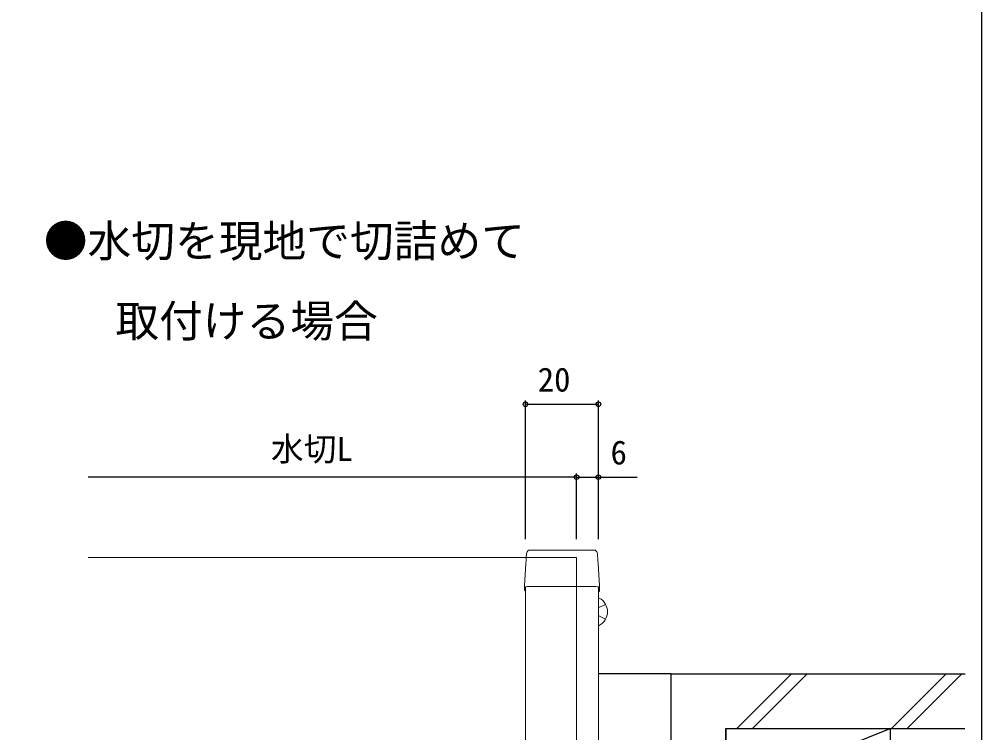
# Model space of a CAD drawing. Units: millimetres, scale not verified. Extents: x -525 to 525, y -783 to 779.
# Drawn here: x 260.9 to 525, y -427.4 to -231.6 of the extents above; entities that cross this region are included whole.
import ezdxf
from ezdxf.enums import TextEntityAlignment as Align

# ---------------------------------------------------------------- set-up
doc = ezdxf.new("R2010")
doc.units = ezdxf.units.MM
doc.header["$LTSCALE"] = 4
for name, color, linetype in [('0-1_USER1', 3, 'Continuous'), ('0-7_YKK_D', 6, 'Continuous'), ('0-8_YKK_ZWAK', 7, 'Continuous'), ('0-9_YSS_K', 3, 'Continuous'), ('0-A_YSS_KE', 3, 'Continuous')]:
    doc.layers.add(name, color=color, linetype=linetype)
doc.layers.add('0-5_YKK_13', color=4, linetype='Continuous', lineweight=18)
doc.styles.add('ＭＳ ゴシック', font='')
doc.styles.get('ＭＳ ゴシック').set_extended_font_data('MS Gothic')

msp = doc.modelspace()

# ---------------------------------------------------------------- linework, layer by layer
at = {"layer": '0-5_YKK_13', "color": 6}
for p, q in [((401.106, -377.274), (418.558, -377.274)), ((399.551, -387.044), (399.926, -380.952)), ((419.739, -380.952), (420.113, -387.044)), ((399.551, -387.044), (399.551, -387.062)), ((399.551, -387.062), (399.551, -388.239)), ((399.832, -387.387), (399.851, -387.37)), ((399.851, -387.361), (399.851, -387.37)), ((419.112, -387.3), (400.552, -387.3)), ((400.832, -387.3), (418.832, -387.3)), ((419.813, -387.37), (419.813, -387.361)), ((419.813, -387.37), (419.832, -387.387)), ((420.113, -387.044), (420.113, -387.062)), ((420.113, -388.544), (420.113, -387.062))]:
    msp.add_line(p, q, dxfattribs=at)
at = {"layer": '0-5_YKK_13', "color": 5}
msp.add_line((413.832, -499.274), (413.832, -379.274), dxfattribs=at)
at = {"layer": '0-5_YKK_13'}
for p, q in [((399.832, -464.274), (399.832, -387.387)), ((419.832, -464.774), (419.832, -387.387)), ((419.832, -397.808), (419.832, -390.617)), ((419.832, -393.351), (419.983, -393.068)), ((421.798, -392.163), (419.983, -393.068)), ((419.832, -395.074), (419.983, -395.358)), ((421.798, -396.263), (419.983, -395.358))]:
    msp.add_line(p, q, dxfattribs=at)
at = {"layer": '0-5_YKK_13', "color": 5}
msp.add_lwpolyline([(279.832, -379.274), (400.031, -379.274), (413.832, -379.274)], dxfattribs=at)
at = {"layer": '0-5_YKK_13', "color": 6}
for centre, radius, start, end in [((401.423, -378.468), 1.353, 134.1627, 185.74898), ((401.106, -378.274), 1, 90.00005, 128.88991), ((418.558, -378.274), 1, 46.52344, 89.99991), ((418.334, -378.411), 1.252, 355.12006, 43.40134), ((399.851, -388.239), 0.3, 180, 266.38618), ((399.85, -388.238), 0.299, 180.10046, 266.50376), ((419.793, -388.538), 0.32, 277.00351, 358.98271), ((419.814, -388.543), 0.299, 273.49624, 359.89954)]:
    msp.add_arc(centre, radius, start, end, dxfattribs=at)
at = {"layer": '0-5_YKK_13'}
for centre, radius, start, end in [((419.986, -390.617), 0.154, 62.71904, 180), ((418.132, -394.213), 4.2, 297.28096, 62.71904), ((419.986, -397.808), 0.154, 180, 297.28096)]:
    msp.add_arc(centre, radius, start, end, dxfattribs=at)
at = {"layer": '0-5_YKK_13', "color": 6}
for centre, major_axis, ratio, start_param, end_param in [((399.926, -381.213), (-0.183, -3), 0.005311, 3.6513506, 4.6254461), ((419.739, -381.213), (0.183, -3), 0.005311, 1.6577392, 2.6927001), ((400.552, -387.361), (0.701, 0), 0.086993, 1.5707963, 3.1415927), ((419.112, -387.361), (0.701, 0), 0.086993, 6.2831853, 7.8539816)]:
    msp.add_ellipse(centre, major_axis=major_axis, ratio=ratio, start_param=start_param, end_param=end_param, dxfattribs=at)
at = {"layer": '0-7_YKK_D'}
for p, q in [((399.832, -374.274), (399.832, -336.274)), ((399.832, -337.274), (419.832, -337.274)), ((419.832, -374.274), (419.832, -336.274)), ((413.832, -374.274), (413.832, -356.274)), ((413.832, -374.274), (413.832, -356.274)), ((419.832, -374.274), (419.832, -356.274)), ((413.832, -357.274), (279.832, -357.274))]:
    msp.add_line(p, q, dxfattribs=at)
msp.add_lwpolyline([(413.832, -357.274), (419.832, -357.274), (430.496, -357.274)], dxfattribs=at)
for centre in [(399.832, -337.274), (419.832, -337.274), (413.832, -357.274), (413.832, -357.274), (419.832, -357.274)]:
    msp.add_circle(centre, 0.637, dxfattribs=at)
at = {"layer": '0-8_YKK_ZWAK'}
msp.add_lwpolyline([(-525, -782.9), (525, -782.9), (525, 747.1)], dxfattribs=at)
at = {"layer": '0-9_YSS_K'}
for p, q in [((457.832, -426.274), (472.832, -411.274)), ((462.075, -426.274), (477.075, -411.274)), ((500.258, -426.274), (515.258, -411.274)), ((504.501, -426.274), (519.501, -411.274)), ((454.832, -444.274), (499.832, -426.274)), ((454.832, -426.274), (454.832, -444.274)), ((454.832, -426.274), (499.832, -426.274))]:
    msp.add_line(p, q, dxfattribs=at)
msp.add_lwpolyline([(499.832, -426.274), (499.832, -444.274), (454.832, -444.274)], dxfattribs=at)
at = {"layer": '0-A_YSS_KE'}
for p, q in [((439.832, -411.274), (419.832, -411.274)), ((439.832, -411.274), (520.42, -411.274)), ((439.832, -509.274), (439.832, -411.274)), ((454.832, -426.274), (520.37, -426.274)), ((454.832, -509.274), (454.832, -426.274))]:
    msp.add_line(p, q, dxfattribs=at)

# ---------------------------------------------------------------- texts
at = {"layer": '0-1_USER1', "style": 'ＭＳ ゴシック'}
for s, p in [('●水切を現地で切詰めて', (267.671, -299.491)), ('\u3000 取付ける場合', (269.307, -321.468))]:
    msp.add_text(s, height=8.798, dxfattribs=at).set_placement(p, align=Align.BOTTOM_LEFT)
at = {"layer": '0-7_YKK_D', "style": 'ＭＳ ゴシック'}
for s, p in [('20', (403.184, -335.774)), ('水切L', (329.983, -354.802)), ('6', (423.166, -355.774))]:
    msp.add_text(s, height=6.598, dxfattribs=at).set_placement(p, align=Align.BOTTOM_LEFT)

doc.saveas('drawing.dxf')
